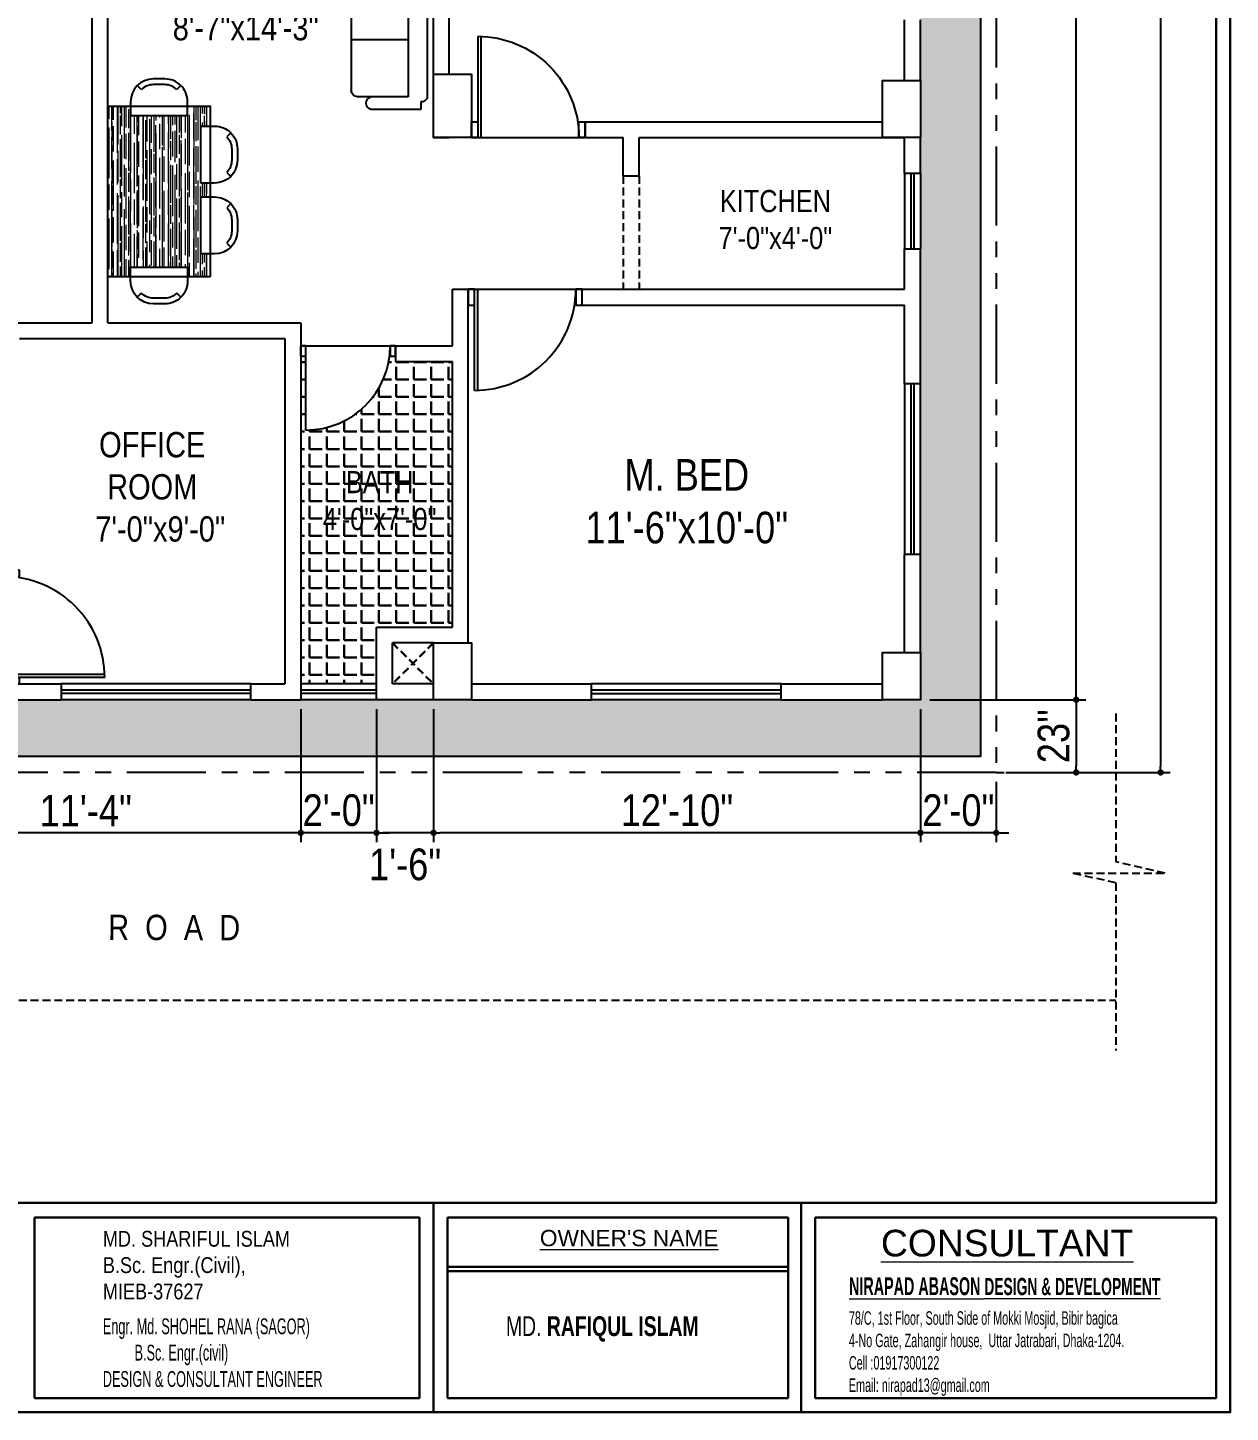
# Model space of a CAD drawing. Header units: inches. Extents: x -159432 to -126829, y -44881 to -40109.
# Drawn here: x -154448.5 to -154068.1, y -42638.3 to -42200.2 of the extents above; entities that cross this region are included whole.
import ezdxf

# ---------------------------------------------------------------- set-up
doc = ezdxf.new("R2010")
doc.units = ezdxf.units.IN
doc.header["$LTSCALE"] = 10
doc.header["$MEASUREMENT"] = 0
doc.header["$PDMODE"] = 34
doc.linetypes.add('HIDDEN', pattern=[0.375, 0.25, -0.125])
doc.linetypes.add('PHANTOMX2', pattern=[5, 2.5, -0.5, 0.5, -0.5, 0.5, -0.5])
doc.layers.get('0').update_dxf_attribs({"color": 140, "lineweight": 25})
doc.layers.get('Defpoints').update_dxf_attribs({"lineweight": 25})
for name, color, linetype, lineweight in [('BOUNDERY', 32, 'PHANTOMX2', 25), ('COLUM', 10, 'Continuous', 25), ('DIM', 6, 'Continuous', 25), ('door', 123, 'Continuous', 25), ('FUR', 161, 'Continuous', 25), ('FURNITURE', 77, 'Continuous', 25), ('H', 8, 'Continuous', 15), ('h2', 165, 'Continuous', 30), ('Layer1', 25, 'HIDDEN', 25), ('line', 134, 'Continuous', 30), ('TEXT', 6, 'Continuous', 25), ('TEXT 02', 7, 'Continuous', 9), ('wall', 7, 'Continuous', 25), ('win', 143, 'Continuous', 25)]:
    doc.layers.add(name, color=color, linetype=linetype, lineweight=lineweight)
doc.styles.add('222', font='arial.ttf')
doc.styles.add('AR8', font='swisscl.ttf', dxfattribs={"height": 10})
doc.styles.add('AREAL', font='arial.ttf')
doc.styles.add('arn', font='ARIALN.TTF')
doc.styles.add('style1', font='micross.ttf', dxfattribs={"height": 18})
doc.dimstyles.new('DIM', dxfattribs={"dimtxt": 10, "dimasz": 2, "dimexe": 3, "dimexo": 3, "dimgap": 2, "dimtad": 1, "dimdec": 1, "dimzin": 1, "dimdsep": 46, "dimlunit": 4, "dimtxsty": 'arn', "dimblk": 'DOT', "dimcen": 0.09, "dimclrd": 256, "dimclre": 256, "dimclrt": 256, "dimaunit": 1, "dimadec": 0, "dimazin": 0, "dimtfac": 1, "dimtdec": 1, "dimtix": 1, "dimtmove": 2, "dimatfit": 3, "dimldrblk": 'OPEN30', "dimfxl": 10, "dimtolj": 1, "dimtzin": 0, "dimlwd": -1, "dimlwe": -1, "dimarcsym": 0})

# ---------------------------------------------------------------- blocks, each defined once
blk = doc.blocks.new('D36')
at = {"layer": 'door'}
for p, q in [((27731.72, -1583.1), (27731.72, -1585.1)), ((27736.72, -1583.1), (27731.72, -1583.1)), ((27731.72, -1619.1), (27731.72, -1583.1)), ((27731.72, -1585.1), (27736.72, -1585.1)), ((27736.72, -1585.1), (27736.72, -1583.1)), ((27763.72, -1616.1), (27731.72, -1616.1)), ((27763.72, -1617.1), (27731.72, -1617.1)), ((27736.72, -1617.1), (27731.72, -1617.1)), ((27731.72, -1617.1), (27731.72, -1619.1)), ((27731.72, -1619.1), (27736.72, -1619.1)), ((27736.72, -1619.1), (27736.72, -1617.1))]:
    blk.add_line(p, q, dxfattribs=at)
at = {"layer": 'door', "linetype": 'ByBlock'}
blk.add_ellipse((27731.72, -1617.1), major_axis=(-22.63, -22.63), ratio=1, start_param=2.356194, end_param=3.926991, dxfattribs=at)
blk = doc.blocks.new('D1')
at = {"layer": 'door'}
for p, q in [((231942, 594723), (231942, 594673)), ((232042, 594723), (231942, 594723)), ((231942, 594673), (232042, 594673)), ((232042, 594673), (232042, 594723)), ((232742, 593873), (231942, 593873)), ((232042, 593873), (231942, 593873)), ((231942, 593873), (231942, 593823)), ((231942, 593823), (232042, 593823)), ((232042, 593823), (232042, 593873))]:
    blk.add_line(p, q, dxfattribs=at)
at = {"layer": 'door', "linetype": 'ByBlock'}
blk.add_arc((231942, 593873), 800, 0, 90, dxfattribs=at)
blk = doc.blocks.new('door')
at = {"layer": 'door'}
blk.add_line((-148358.38, -38071.49), (-148328.38, -38071.49), dxfattribs=at)
at = {"layer": 'door', "extrusion": (0, 0, -1), "xscale": 0.03333332273177803, "yscale": 0.03333332278998569, "zscale": -0.0333333227645894, "rotation": 90}
blk.add_blockref('D1', (168152.49, -45802.87), dxfattribs=at)
blk = doc.blocks.new('sf')
at = {"layer": 'FURNITURE'}
for p, q in [((-163437.22, -36082.66), (-163437.22, -36135.95)), ((-163435.22, -36078.95), (-163419.38, -36078.95)), ((-163435.22, -36078.95), (-163435.22, -36081.67)), ((-163431.22, -36082.95), (-163431.22, -36136.95)), ((-163431.22, -36082.95), (-163415.22, -36082.95)), ((-163413.22, -36084.95), (-163413.22, -36134.95)), ((-163431.22, -36100.95), (-163413.22, -36100.95)), ((-163431.22, -36118.95), (-163413.22, -36118.95)), ((-163437.22, -36135.95), (-163437.22, -36137.5)), ((-163435.22, -36138.57), (-163435.22, -36140.95)), ((-163431.22, -36136.95), (-163415.22, -36136.95)), ((-163435.22, -36140.95), (-163419.38, -36140.95))]:
    blk.add_line(p, q, dxfattribs=at)
for centre, radius, start, end in [((-163435.27, -36084.07), 2.41, 88.8308, 144.1588), ((-163420.1, -36080.95), 2.13, 289.8946, 70.1054), ((-163415.22, -36084.95), 2, 0, 90), ((-163415.22, -36134.95), 2, 270, 0), ((-163435.22, -36136.17), 2.4, 213.777, 270.037), ((-163420.1, -36138.95), 2.13, 289.8946, 70.1054)]:
    blk.add_arc(centre, radius, start, end, dxfattribs=at)
blk = doc.blocks.new('_Dot')
at = {"color": 0, "linetype": 'ByBlock', "lineweight": -2}
blk.add_line((-0.5, 0), (-1, 0), dxfattribs=at)
at = {"color": 0, "linetype": 'ByBlock', "const_width": 0.5}
blk.add_lwpolyline([(-0.25, 0, 1), (0.25, 0, 1)], format="xyb", close=True, dxfattribs=at)
blk = doc.blocks.new('*D470')
at = {"layer": 'Defpoints', "color": 0}
for p in [(-154166.16, -42412.83), (-154142.16, -42435.83), (-154116.88, -42435.83)]:
    blk.add_point(p, dxfattribs=at)
at = {"layer": 'DIM'}
for p, q in [((-154163.16, -42412.83), (-154113.88, -42412.83)), ((-154116.88, -42414.83), (-154116.88, -42433.83)), ((-154139.16, -42435.83), (-154113.88, -42435.83))]:
    blk.add_line(p, q, dxfattribs=at)
at = {"layer": 'DIM', "xscale": 2, "yscale": 2, "zscale": 2}
for p, rotation in [((-154116.88, -42412.83), 90), ((-154116.88, -42435.83), 270)]:
    blk.add_blockref('_Dot', p, dxfattribs=dict(at, rotation=rotation))
at = {"layer": 'DIM', "insert": (-154123.99, -42424.33), "char_height": 10, "attachment_point": 5, "rotation": 90, "style": 'arn'}
blk.add_mtext("\\A1;23''", dxfattribs=at)
blk = doc.blocks.new('_Open30')
at = {"color": 0, "linetype": 'ByBlock', "lineweight": -2}
for p, q in [((-1, 0.27), (0, 0)), ((0, 0), (-1, -0.27)), ((0, 0), (-1, 0))]:
    blk.add_line(p, q, dxfattribs=at)
blk = doc.blocks.new('*D471')
at = {"layer": 'Defpoints', "color": 0}
for p in [(-154142.16, -41787.83), (-154142.16, -42435.83), (-154090.18, -42435.83)]:
    blk.add_point(p, dxfattribs=at)
at = {"layer": 'DIM'}
for p, q in [((-154139.16, -41787.83), (-154087.18, -41787.83)), ((-154090.18, -41789.83), (-154090.18, -42433.83)), ((-154139.16, -42435.83), (-154087.18, -42435.83))]:
    blk.add_line(p, q, dxfattribs=at)
at = {"layer": 'DIM', "xscale": 2, "yscale": 2, "zscale": 2}
for p, rotation in [((-154090.18, -41787.83), 90), ((-154090.18, -42435.83), 270)]:
    blk.add_blockref('_Dot', p, dxfattribs=dict(at, rotation=rotation))
at = {"layer": 'DIM', "insert": (-154097.29, -42111.83), "char_height": 10, "attachment_point": 5, "rotation": 90, "style": 'arn'}
blk.add_mtext('\\A1;54\'-0"', dxfattribs=at)
blk = doc.blocks.new('*D475')
at = {"layer": 'Defpoints', "color": 0}
for p in [(-154166.16, -41836.83), (-154116.88, -41836.83), (-154166.16, -42412.83)]:
    blk.add_point(p, dxfattribs=at)
at = {"layer": 'DIM'}
for p, q in [((-154163.16, -41836.83), (-154113.88, -41836.83)), ((-154116.88, -42410.83), (-154116.88, -41838.83)), ((-154163.16, -42412.83), (-154113.88, -42412.83))]:
    blk.add_line(p, q, dxfattribs=at)
at = {"layer": 'DIM', "xscale": 2, "yscale": 2, "zscale": 2}
for p, rotation in [((-154116.88, -41836.83), 90), ((-154116.88, -42412.83), 270)]:
    blk.add_blockref('_Dot', p, dxfattribs=dict(at, rotation=rotation))
at = {"layer": 'DIM', "insert": (-154123.99, -42124.83), "char_height": 10, "attachment_point": 5, "rotation": 90, "style": 'arn'}
blk.add_mtext('\\A1;48\'-0"', dxfattribs=at)
blk = doc.blocks.new('*D484')
at = {"layer": 'Defpoints', "color": 0}
for p in [(-154166.16, -42412.83), (-154142.16, -42435.83), (-154166.16, -42454.93)]:
    blk.add_point(p, dxfattribs=at)
at = {"layer": 'DIM'}
for p, q in [((-154166.16, -42415.83), (-154166.16, -42457.93)), ((-154142.16, -42438.83), (-154142.16, -42457.93)), ((-154168.16, -42454.93), (-154170.16, -42454.93)), ((-154142.16, -42454.93), (-154166.16, -42454.93)), ((-154140.16, -42454.93), (-154138.16, -42454.93))]:
    blk.add_line(p, q, dxfattribs=at)
at = {"layer": 'DIM', "xscale": 2, "yscale": 2, "zscale": 2}
blk.add_blockref('_Dot', (-154166.16, -42454.93), dxfattribs=at)
at = {"layer": 'DIM', "xscale": 2, "yscale": 2, "zscale": 2, "rotation": 180}
blk.add_blockref('_Dot', (-154142.16, -42454.93), dxfattribs=at)
at = {"layer": 'DIM', "insert": (-154154.16, -42447.82), "char_height": 10, "attachment_point": 5, "style": 'arn'}
blk.add_mtext('\\A1;2\'-0"', dxfattribs=at)
blk = doc.blocks.new('*D485')
at = {"layer": 'Defpoints', "color": 0}
for p in [(-154320.16, -42412.83), (-154166.16, -42412.83), (-154320.16, -42454.93)]:
    blk.add_point(p, dxfattribs=at)
at = {"layer": 'DIM'}
for p, q in [((-154320.16, -42415.83), (-154320.16, -42457.93)), ((-154166.16, -42415.83), (-154166.16, -42457.93)), ((-154168.16, -42454.93), (-154318.16, -42454.93))]:
    blk.add_line(p, q, dxfattribs=at)
at = {"layer": 'DIM', "xscale": 2, "yscale": 2, "zscale": 2, "rotation": 180}
blk.add_blockref('_Dot', (-154320.16, -42454.93), dxfattribs=at)
at = {"layer": 'DIM', "xscale": 2, "yscale": 2, "zscale": 2}
blk.add_blockref('_Dot', (-154166.16, -42454.93), dxfattribs=at)
at = {"layer": 'DIM', "insert": (-154243.16, -42447.82), "char_height": 10, "attachment_point": 5, "style": 'arn'}
blk.add_mtext('\\A1;12\'-10"', dxfattribs=at)
blk = doc.blocks.new('*D486')
at = {"layer": 'Defpoints', "color": 0}
for p in [(-154338.16, -42412.83), (-154320.16, -42412.83), (-154338.16, -42454.93)]:
    blk.add_point(p, dxfattribs=at)
at = {"layer": 'DIM'}
for p, q in [((-154338.16, -42415.83), (-154338.16, -42457.93)), ((-154320.16, -42415.83), (-154320.16, -42457.93)), ((-154322.16, -42454.93), (-154336.16, -42454.93))]:
    blk.add_line(p, q, dxfattribs=at)
at = {"layer": 'DIM', "xscale": 2, "yscale": 2, "zscale": 2, "rotation": 180}
blk.add_blockref('_Dot', (-154338.16, -42454.93), dxfattribs=at)
at = {"layer": 'DIM', "xscale": 2, "yscale": 2, "zscale": 2}
blk.add_blockref('_Dot', (-154320.16, -42454.93), dxfattribs=at)
at = {"layer": 'DIM', "insert": (-154329.14, -42464.98), "char_height": 10, "attachment_point": 5, "style": 'arn'}
blk.add_mtext('\\A1;1\'-6"', dxfattribs=at)
blk = doc.blocks.new('*D487')
at = {"layer": 'Defpoints', "color": 0}
for p in [(-154362.16, -42412.83), (-154338.16, -42412.83), (-154362.16, -42454.93)]:
    blk.add_point(p, dxfattribs=at)
at = {"layer": 'DIM'}
for p, q in [((-154362.16, -42415.83), (-154362.16, -42457.93)), ((-154338.16, -42415.83), (-154338.16, -42457.93)), ((-154364.16, -42454.93), (-154366.16, -42454.93)), ((-154338.16, -42454.93), (-154362.16, -42454.93)), ((-154336.16, -42454.93), (-154334.16, -42454.93))]:
    blk.add_line(p, q, dxfattribs=at)
at = {"layer": 'DIM', "xscale": 2, "yscale": 2, "zscale": 2}
blk.add_blockref('_Dot', (-154362.16, -42454.93), dxfattribs=at)
at = {"layer": 'DIM', "xscale": 2, "yscale": 2, "zscale": 2, "rotation": 180}
blk.add_blockref('_Dot', (-154338.16, -42454.93), dxfattribs=at)
at = {"layer": 'DIM', "insert": (-154350.16, -42447.82), "char_height": 10, "attachment_point": 5, "style": 'arn'}
blk.add_mtext('\\A1;2\'-0"', dxfattribs=at)
blk = doc.blocks.new('*D488')
at = {"layer": 'Defpoints', "color": 0}
for p in [(-154362.16, -42412.83), (-154498.16, -42435.83), (-154498.16, -42454.93)]:
    blk.add_point(p, dxfattribs=at)
at = {"layer": 'DIM'}
for p, q in [((-154362.16, -42415.83), (-154362.16, -42457.93)), ((-154498.16, -42438.83), (-154498.16, -42457.93)), ((-154364.16, -42454.93), (-154496.16, -42454.93))]:
    blk.add_line(p, q, dxfattribs=at)
at = {"layer": 'DIM', "xscale": 2, "yscale": 2, "zscale": 2, "rotation": 180}
blk.add_blockref('_Dot', (-154498.16, -42454.93), dxfattribs=at)
at = {"layer": 'DIM', "xscale": 2, "yscale": 2, "zscale": 2}
blk.add_blockref('_Dot', (-154362.16, -42454.93), dxfattribs=at)
at = {"layer": 'DIM', "insert": (-154430.16, -42447.91), "char_height": 10, "attachment_point": 5, "style": 'arn'}
blk.add_mtext('\\A1;11\'-4"', dxfattribs=at)

msp = doc.modelspace()

# ---------------------------------------------------------------- hatches: boundary and pattern name
at = {"layer": 'H'}
h = msp.add_hatch(dxfattribs=at)
h.set_pattern_fill('GRASS', color=3, scale=5, style=0)
h.set_pattern_definition([(90, (-2707.9272, 0), (-3.535533905, 3.535533905), [0.9375, -6.13356781]), (45, (-2707.927, 0), (-3.5355339, 3.5355339), [0.9375, -4.0625]), (135, (-2707.927, 0), (-3.5355339, -3.5355339), [0.9375, -4.0625])])
h.paths.add_polyline_path([(-154166.16309, -42312.82783), (-154166.16309, -42366.82783), (-154166.16309, -42397.82784), (-154166.16309, -42412.82784), (-154178.16309, -42412.82784), (-154210.16309, -42412.82783), (-154270.16309, -42412.82783), (-154308.16309, -42412.82783), (-154320.16309, -42412.82783), (-154338.16309, -42412.82783), (-154362.16309, -42412.82783), (-154377.9123, -42412.82783), (-154437.9123, -42412.82783), (-154486.16309, -42412.82783), (-154498.16309, -42412.82783, 0.236805474), (-154490.22693, -42430.82783), (-154147.16309, -42430.82783), (-154147.16309, -42111.82783), (-154166.16309, -42111.82783), (-154166.16309, -42137.73386), (-154166.16309, -42197.71305), (-154166.16309, -42216.94042), (-154166.16309, -42234.94042), (-154166.16309, -42246.36566), (-154166.16309, -42270.11754)])
h = msp.add_hatch(dxfattribs=at)
h.set_pattern_fill('AR-RROOF', color=256, scale=2, angle=90, style=0)
h.set_pattern_definition([(90, (-4505.8795, 0), (-2, 4.4), [30, -4, 10, -2]), (90, (-4506.8795, 2.66), (-2.66, -2), [6, -0.66, 12, -1.5]), (90, (-4507.5795, 1), (-1.34, 10.4), [16, -2.8, 8, -2])])
h.paths.add_polyline_path([(-154393.76309, -42231.35851), (-154390.76309, -42231.35851), (-154390.76309, -42224.99338), (-154397.96309, -42224.99338), (-154397.96309, -42227.99338), (-154415.96309, -42227.99338), (-154415.96309, -42224.99338), (-154423.16309, -42224.99338), (-154423.16309, -42278.99338), (-154415.96309, -42278.99338), (-154415.96309, -42275.99338), (-154397.96309, -42275.99338), (-154397.96309, -42278.99338), (-154390.76309, -42278.99338), (-154390.76309, -42271.76579), (-154393.76309, -42271.76579), (-154393.76309, -42253.76579), (-154390.76309, -42253.76579), (-154390.76309, -42249.35851), (-154393.76309, -42249.35851)])
at = {"layer": 'h2'}
h = msp.add_hatch(dxfattribs=at)
h.set_pattern_fill('ANGLE', color=256, scale=20, style=0)
h.set_pattern_definition([(0, (-2707.927, 0), (0, 5.5), [4, -1.5]), (90, (-2707.927, 0), (-5.5, 3e-16), [4, -1.5])])
edge = h.paths.add_edge_path()
edge.add_line((-154314.16309, -42305.82783), (-154332.16309, -42305.82783))
edge.add_line((-154332.16309, -42305.82783), (-154332.16309, -42304.16116))
edge.add_line((-154332.16309, -42304.16116), (-154333.82975, -42304.16116))
edge.add_line((-154333.82975, -42304.16116), (-154333.82975, -42300.82783))
edge.add_ellipse((-154360.49641, -42300.82783), major_axis=(-26.66666, 0.00043), ratio=0.999999998, start_angle=90.0009156, end_angle=180.0009156, ccw=False)
edge.add_line((-154360.49641, -42327.49449), (-154360.49641, -42304.16116))
edge.add_line((-154360.49641, -42304.16116), (-154362.16309, -42304.16116))
edge.add_line((-154362.16309, -42304.16116), (-154362.16309, -42407.82783))
edge.add_line((-154362.16309, -42407.82783), (-154338.16309, -42407.82783))
edge.add_line((-154338.16309, -42407.82783), (-154338.16309, -42389.82783))
edge.add_line((-154338.16309, -42389.82783), (-154314.16309, -42389.82783))
edge.add_line((-154314.16309, -42389.82783), (-154314.16309, -42305.82783))
h.paths.add_polyline_path([(-154356.69473, -42338.67678), (-154317.70769, -42338.67678), (-154317.70769, -42360.99147), (-154356.69473, -42360.99147)], flags=24)

# ---------------------------------------------------------------- linework, layer by layer
at = {"layer": 'BOUNDERY'}
msp.add_lwpolyline([(-154658.16309, -41787.82783), (-154142.16309, -41787.82783), (-154142.16309, -42435.82783), (-154658.16309, -42435.82783)], close=True, dxfattribs=at)
at = {"layer": 'COLUM'}
for points in [[(-154320.16309, -42214.94042), (-154308.16309, -42214.94042), (-154308.16309, -42234.94042), (-154320.16309, -42234.94042), (-154320.16309, -42214.94042)], [(-154166.16309, -42216.94042), (-154166.16309, -42234.94042), (-154178.16309, -42234.94042), (-154178.16309, -42216.94042), (-154166.16309, -42216.94042)], [(-154320.16309, -42394.82783), (-154308.16309, -42394.82783), (-154308.16309, -42412.82783), (-154320.16309, -42412.82783), (-154320.16309, -42394.82783)], [(-154166.16309, -42397.82784), (-154166.16309, -42412.82784), (-154178.16309, -42412.82784), (-154178.16309, -42397.82784), (-154166.16309, -42397.82784)]]:
    msp.add_lwpolyline(points, dxfattribs=at)
at = {"layer": 'door', "linetype": 'HIDDEN'}
for p, q in [((-154260.16309, -42247.053), (-154260.16309, -42282.94042)), ((-154255.16309, -42247.053), (-154255.16309, -42282.94042))]:
    msp.add_line(p, q, dxfattribs=at)
at = {"layer": 'FUR'}
for p, q in [((-154412.58146, -42219.79722), (-154413.85426, -42218.52443)), ((-154405.16309, -42216.4156), (-154408.76309, -42216.4156)), ((-154405.16309, -42218.2156), (-154408.76309, -42218.2156)), ((-154400.07192, -42218.52443), (-154401.34471, -42219.79722)), ((-154415.96309, -42223.6156), (-154415.96309, -42227.99338)), ((-154397.96309, -42227.99338), (-154397.96309, -42223.6156)), ((-154415.96309, -42227.99338), (-154397.96309, -42227.99338)), ((-154393.76309, -42231.35851), (-154389.3853, -42231.35851)), ((-154393.76309, -42249.35851), (-154393.76309, -42231.35851)), ((-154384.29414, -42233.46734), (-154385.56693, -42234.74014)), ((-154383.9853, -42238.55851), (-154383.9853, -42242.15851)), ((-154382.1853, -42238.55851), (-154382.1853, -42242.15851)), ((-154385.56693, -42245.97689), (-154384.29414, -42247.24968)), ((-154389.3853, -42249.35851), (-154393.76309, -42249.35851)), ((-154393.76309, -42253.76579), (-154389.3853, -42253.76579)), ((-154393.76309, -42271.76579), (-154393.76309, -42253.76579)), ((-154384.29414, -42255.87463), (-154385.56693, -42257.14742)), ((-154383.9853, -42260.96579), (-154383.9853, -42264.56579)), ((-154382.1853, -42260.96579), (-154382.1853, -42264.56579)), ((-154389.3853, -42271.76579), (-154393.76309, -42271.76579)), ((-154385.56693, -42268.38417), (-154384.29414, -42269.65696)), ((-154415.96309, -42280.37116), (-154415.96309, -42275.99338)), ((-154415.96309, -42275.99338), (-154397.96309, -42275.99338)), ((-154397.96309, -42275.99338), (-154397.96309, -42280.37116)), ((-154412.58146, -42284.18954), (-154413.85426, -42285.46233)), ((-154405.16309, -42285.77116), (-154408.76309, -42285.77116)), ((-154400.07192, -42285.46233), (-154401.34471, -42284.18954)), ((-154405.16309, -42287.57116), (-154408.76309, -42287.57116))]:
    msp.add_line(p, q, dxfattribs=at)
msp.add_lwpolyline([(-154390.76309, -42278.99338), (-154423.16309, -42278.99338), (-154423.16309, -42224.99338), (-154390.76309, -42224.99338)], close=True, dxfattribs=at)
for centre, major_axis, start_param, end_param in [((-154408.76309, -42223.6156), (-5.09117, 5.09117), -0.785398163, 0.785398163), ((-154408.76309, -42223.6156), (3.81838, 3.81838), 0.785398163, 1.570796327), ((-154405.16309, -42223.6156), (5.09117, 5.09117), 5.497787144, 7.068583471), ((-154405.16309, -42223.6156), (-3.81838, 3.81838), -1.570796327, -0.785398163)]:
    msp.add_ellipse(centre, major_axis=major_axis, ratio=1, start_param=start_param, end_param=end_param, dxfattribs=at)
at = {"layer": 'FUR', "extrusion": (0, 0, -1)}
for centre, major_axis, start_param, end_param in [((-154389.3853, -42238.55851), (5.09117, 5.09117), 5.497787144, 7.068583471), ((-154389.3853, -42238.55851), (3.81838, -3.81838), -1.570796327, -0.785398163), ((-154389.3853, -42242.15851), (5.09117, -5.09117), -0.785398163, 0.785398163), ((-154389.3853, -42242.15851), (3.81838, 3.81838), 0.785398163, 1.570796327), ((-154389.3853, -42260.96579), (5.09117, 5.09117), 5.497787144, 7.068583471), ((-154389.3853, -42260.96579), (3.81838, -3.81838), -1.570796327, -0.785398163), ((-154389.3853, -42264.56579), (5.09117, -5.09117), -0.785398163, 0.785398163), ((-154389.3853, -42264.56579), (3.81838, 3.81838), 0.785398163, 1.570796327), ((-154408.76309, -42280.37116), (-5.09117, -5.09117), -0.785398163, 0.785398163), ((-154405.16309, -42280.37116), (5.09117, -5.09117), 5.497787144, 7.068583471), ((-154408.76309, -42280.37116), (3.81838, -3.81838), 0.785398163, 1.570796327), ((-154405.16309, -42280.37116), (-3.81838, -3.81838), -1.570796327, -0.785398163)]:
    msp.add_ellipse(centre, major_axis=major_axis, ratio=1, start_param=start_param, end_param=end_param, dxfattribs=at)
at = {"layer": 'h2', "linetype": 'HIDDEN'}
for p, q in [((-154333.16309, -42394.82783), (-154320.16309, -42407.82783)), ((-154320.16309, -42394.82783), (-154333.16309, -42407.82783))]:
    msp.add_line(p, q, dxfattribs=at)
at = {"layer": 'Layer1'}
for p, q in [((-154104.30505, -42417.17094), (-154104.30505, -42464.11897)), ((-154142.16309, -42435.82783), (-154104.30505, -42435.82783)), ((-154104.30505, -42470.77573), (-154104.30505, -42523.83367)), ((-154706.3398, -42507.90357), (-154104.30505, -42507.90357))]:
    msp.add_line(p, q, dxfattribs=at)
msp.add_lwpolyline([(-154104.30505, -42470.77573), (-154117.97245, -42467.72815), (-154088.71911, -42467.72815), (-154104.30505, -42464.11897)], dxfattribs=at)
at = {"layer": 'line'}
for p, q in [((-154749.27047, -42571.95265), (-154072.65015, -42571.95265)), ((-154320.16974, -42638.26387), (-154320.16974, -42571.95265)), ((-154203.8458, -42638.26387), (-154203.8458, -42571.95265)), ((-154446.39725, -42608.44588), (-154446.39725, -42576.61434)), ((-154446.39725, -42576.61434), (-154324.59558, -42576.61434)), ((-154324.59558, -42609.73369), (-154324.59558, -42576.61434)), ((-154315.7439, -42608.44588), (-154315.7439, -42576.61434)), ((-154315.7439, -42576.61434), (-154208.02576, -42576.61434)), ((-154208.02576, -42633.75655), (-154208.02576, -42576.61434)), ((-154199.41995, -42576.61434), (-154072.65015, -42576.61434)), ((-154199.41995, -42633.75655), (-154199.41995, -42576.61434)), ((-154315.7439, -42592.28908), (-154208.02576, -42592.28908)), ((-154315.7439, -42593.57689), (-154208.02576, -42593.57689)), ((-154446.39725, -42633.75655), (-154446.39725, -42608.44588)), ((-154315.7439, -42633.75655), (-154315.7439, -42608.44588))]:
    msp.add_line(p, q, dxfattribs=at)
msp.add_lwpolyline([(-154753.7778, -41607.40287), (-154753.7778, -42638.26387), (-154068.14282, -42638.26387), (-154068.14282, -41607.40287)], close=True, dxfattribs=at)
for points in [[(-154072.65015, -42571.95265), (-154072.65015, -41611.9102), (-154749.27047, -41611.9102), (-154749.27047, -42571.95265)], [(-154199.41995, -42633.75655), (-154072.65015, -42633.75655), (-154072.65015, -42576.61434)], [(-154446.39725, -42633.75655), (-154324.59558, -42633.75655), (-154324.59558, -42609.73369)], [(-154315.7439, -42633.75655), (-154208.02576, -42633.75655)]]:
    msp.add_lwpolyline(points, dxfattribs=at)
at = {"layer": 'wall', "ltscale": 0.5}
for p, q in [((-154320.16309, -42214.94042), (-154320.16309, -42123.32783)), ((-154315.16309, -42214.94042), (-154315.16309, -42120.82783)), ((-154171.16309, -42216.94042), (-154171.16309, -42197.71305)), ((-154260.16309, -42246.94042), (-154260.16309, -42234.94042)), ((-154255.16309, -42246.94042), (-154255.16309, -42234.94042)), ((-154171.16309, -42246.36566), (-154171.16309, -42234.94042)), ((-154166.16309, -42246.36566), (-154166.16309, -42234.94042)), ((-154171.16309, -42282.94042), (-154171.16309, -42270.11754)), ((-154166.16309, -42312.82783), (-154166.16309, -42270.11754)), ((-154314.16309, -42300.82783), (-154314.16309, -42282.94042)), ((-154309.16309, -42394.82783), (-154309.16309, -42282.94042)), ((-154309.16309, -42394.82783), (-154309.16309, -42282.94042)), ((-154273.16309, -42287.94042), (-154273.16309, -42282.94042)), ((-154171.16309, -42312.82783), (-154171.16309, -42287.94042)), ((-154314.16309, -42389.82783), (-154314.16309, -42305.82783)), ((-154171.16309, -42397.82784), (-154171.16309, -42366.82783)), ((-154166.16309, -42397.82784), (-154166.16309, -42366.82783)), ((-154338.16309, -42412.82783), (-154338.16309, -42389.82783)), ((-154333.16309, -42407.82783), (-154333.16309, -42394.82783))]:
    msp.add_line(p, q, dxfattribs=at)
at = {"layer": 'wall'}
for p, q in [((-154428.16309, -42293.58914), (-154428.16309, -42165.82783)), ((-154423.16309, -42293.58914), (-154423.16309, -42165.82783)), ((-154166.16309, -42216.94042), (-154166.16309, -42197.71305)), ((-154272.16309, -42229.94042), (-154178.16309, -42229.94042)), ((-154272.16309, -42234.94042), (-154272.16309, -42229.94042)), ((-154320.16309, -42234.94042), (-154315.16309, -42234.94042)), ((-154272.16309, -42234.94042), (-154260.16309, -42234.94042)), ((-154255.16309, -42234.94042), (-154171.16309, -42234.94042)), ((-154166.16309, -42246.36566), (-154171.16309, -42246.36566)), ((-154260.16309, -42247.053), (-154255.16309, -42247.053)), ((-154171.16309, -42270.11754), (-154166.16309, -42270.11754)), ((-154314.16309, -42282.94042), (-154309.16309, -42282.94042)), ((-154273.16309, -42282.94042), (-154171.16309, -42282.94042)), ((-154273.16309, -42287.94042), (-154171.16309, -42287.94042)), ((-154456.16309, -42293.58914), (-154428.16309, -42293.58914)), ((-154423.16309, -42293.58914), (-154362.16309, -42293.58914)), ((-154362.16309, -42293.58914), (-154362.16309, -42412.82783)), ((-154451.16309, -42298.58914), (-154367.16309, -42298.58914)), ((-154367.16309, -42298.58914), (-154367.16309, -42407.82783)), ((-154332.16309, -42300.82783), (-154332.16309, -42305.82783)), ((-154332.16309, -42300.82783), (-154314.16309, -42300.82783)), ((-154332.16309, -42305.82783), (-154314.16309, -42305.82783)), ((-154166.16309, -42312.82783), (-154171.16309, -42312.82783)), ((-154166.16309, -42366.82783), (-154171.16309, -42366.82783)), ((-154338.16309, -42389.82783), (-154314.16309, -42389.82783)), ((-154320.16309, -42394.82783), (-154333.16309, -42394.82783)), ((-154486.16309, -42407.82783), (-154437.9123, -42407.82783)), ((-154437.9123, -42407.82783), (-154437.9123, -42412.82783)), ((-154377.9123, -42412.82783), (-154377.9123, -42407.82783)), ((-154377.9123, -42407.82783), (-154367.16309, -42407.82783)), ((-154320.16309, -42407.82783), (-154333.16309, -42407.82783)), ((-154308.16309, -42407.82783), (-154270.16309, -42407.82783)), ((-154270.16309, -42412.82783), (-154270.16309, -42407.82783)), ((-154270.16309, -42412.82783), (-154270.16309, -42407.82783)), ((-154210.16309, -42407.82783), (-154178.16309, -42407.82783)), ((-154210.16309, -42412.82783), (-154210.16309, -42407.82783)), ((-154210.16309, -42412.82783), (-154210.16309, -42407.82783)), ((-154486.16309, -42412.82783), (-154437.9123, -42412.82783)), ((-154377.9123, -42412.82783), (-154362.16309, -42412.82783)), ((-154320.16309, -42412.82783), (-154338.16309, -42412.82783)), ((-154308.16309, -42412.82783), (-154270.16309, -42412.82783)), ((-154210.16309, -42412.82783), (-154178.16309, -42412.82783))]:
    msp.add_line(p, q, dxfattribs=at)
at = {"layer": 'wall', "ltscale": 0.5}
msp.add_lwpolyline([(-154630.09924, -42430.82783), (-154653.16309, -42430.82783), (-154653.16309, -41792.82783), (-154147.16309, -41792.82783), (-154147.16309, -42430.82783), (-154490.22693, -42430.82783)], dxfattribs=at)
at = {"layer": 'win'}
for p, q in [((-154171.16309, -42246.36566), (-154171.16309, -42270.11754)), ((-154169.16309, -42246.36566), (-154169.16309, -42270.11754)), ((-154168.16309, -42270.11754), (-154168.16309, -42246.36566)), ((-154166.16309, -42246.36566), (-154166.16309, -42270.11754)), ((-154171.16309, -42312.82783), (-154171.16309, -42366.82783)), ((-154169.16309, -42312.82783), (-154169.16309, -42366.82783)), ((-154168.16309, -42366.82783), (-154168.16309, -42312.82783)), ((-154166.16309, -42366.82783), (-154166.16309, -42312.82783)), ((-154377.9123, -42407.82783), (-154437.9123, -42407.82783)), ((-154338.16309, -42407.82783), (-154362.16309, -42407.82783)), ((-154210.16309, -42407.82783), (-154270.16309, -42407.82783)), ((-154210.16309, -42407.82783), (-154270.16309, -42407.82783)), ((-154377.9123, -42409.82783), (-154437.9123, -42409.82783)), ((-154377.9123, -42410.82783), (-154437.9123, -42410.82783)), ((-154377.9123, -42412.82783), (-154437.9123, -42412.82783)), ((-154338.16309, -42409.82783), (-154362.16309, -42409.82783)), ((-154338.16309, -42410.82783), (-154362.16309, -42410.82783)), ((-154338.16309, -42412.82783), (-154362.16309, -42412.82783)), ((-154210.16309, -42409.82783), (-154270.16309, -42409.82783)), ((-154210.16309, -42409.82783), (-154270.16309, -42409.82783)), ((-154270.16309, -42410.82783), (-154210.16309, -42410.82783)), ((-154270.16309, -42410.82783), (-154210.16309, -42410.82783)), ((-154210.16309, -42412.82783), (-154270.16309, -42412.82783))]:
    msp.add_line(p, q, dxfattribs=at)

# ---------------------------------------------------------------- block references
at = {"layer": 'door', "xscale": -1, "rotation": 270}
msp.add_blockref('D36', (-152689.0592, -69966.6598), dxfattribs=at)
at = {"layer": 'door', "rotation": 270}
msp.add_blockref('D36', (-152690.0592, -14551.22104), dxfattribs=at)
at = {"layer": 'door'}
msp.add_blockref('D36', (-182187.88247, -40788.72395), dxfattribs=at)
at = {"layer": 'FURNITURE', "xscale": -1}
msp.add_blockref('sf', (-317759.38467, -6085.12229), dxfattribs=at)
at = {"layer": 'wall', "xscale": -1, "rotation": 180}
msp.add_blockref('door', (-6003.7863, -80372.31519), dxfattribs=at)

# ---------------------------------------------------------------- texts
at = {"layer": 'TEXT', "style": 'arn'}
for s, insert, char_height, width, attachment_point in [('\\A1;\\pt90;DRAWING\\P/DINING \\P\\ptz;8\'-7"x14\'-3"', (-154379.55156, -42169.53731), 8, 46.1045566, 2), ('\\A1;KITCHEN\\P7\'-0"x4\'-0"', (-154212.02073, -42270.33382), 7, 35.9533561, 8), ('\\A1;OFFICE\\PROOM\\P  7\'-0"x9\'-0"', (-154409.13436, -42328.12578), 8, 46.1209277, 2), ('\\A1;M. BED  \\P11\'-6"x10\'-0"', (-154240.06484, -42336.67105), 10, 63.6675307, 2), ('\\A1;BATH\\P4\'-0"x7\'-0"', (-154337.20121, -42359.24147), 7, 36.1491269, 8)]:
    msp.add_mtext(s, dxfattribs=dict(at, insert=insert, char_height=char_height, width=width, attachment_point=attachment_point))
at = {"layer": 'TEXT', "ltscale": 10, "insert": (-154402.20804, -42488.98681), "char_height": 8, "width": 198.8958254, "attachment_point": 8, "rotation": 359.8154369, "style": 'arn'}
msp.add_mtext('\\A1;R^I^IO^I^IA^I^ID', dxfattribs=at)
at = {"layer": 'TEXT 02', "attachment_point": 1}
for s, insert, char_height, width, style in [('{\\fArial Narrow|b0|i0|c0|p34;MD. SHARIFUL ISLAM\\PB.Sc. Engr.(Civil),\\PMIEB-37627}', (-154424.74539, -42580.86066), 5, 109.9404186, '222'), ("{\\fSwis721 Lt BT|b0|i0|c0|p34;\\L\\C0;OWNER'S NAME}", (-154286.52584, -42580.55401), 5.1471483, 54.9413387, '222'), ('\\pt1.387;{\\fArial|b0|i0|c0|p34;\\L\\C7;CONSULTANT}', (-154178.63466, -42580.52218), 8.4306871, 55.8796066, 'AR8'), ('{\\fArial Narrow|b0|i0|c0|p34;\\W0.7;Engr. Md. SHOHEL RANA (SAGOR)\\P         B.Sc. Engr.(civil)  \\PDESIGN & CONSULTANT ENGINEER  }', (-154424.74539, -42608.55209), 5, 109.9404186, '222'), ('{\\fArial|b0|i0|c161|p34;\\W0.7;MD.\\fArial|b1|i0|c0|p34; RAFIQUL ISLAM}', (-154297.24751, -42607.86509), 6.2675429, 89.1288909, 'AREAL')]:
    msp.add_mtext(s, dxfattribs=dict(at, insert=insert, char_height=char_height, width=width, style=style))
at = {"layer": 'TEXT 02', "color": 1, "insert": (-154188.72702, -42595.53846), "char_height": 6.12779451, "width": 156.0059812, "attachment_point": 1, "style": 'AR8'}
msp.add_mtext('\\pt1.04;{\\fArial Narrow|b1|i0|c0|p34;\\H0.9231x;\\W0.7;\\LNIRAPAD ABASON\\fArial Narrow|b0|i0|c0|p34;\\H0.965x; \\fArial Narrow|b1|i0|c0|p34;DESIGN & DEVELOPMENT}', dxfattribs=at)
at = {"layer": 'TEXT 02', "color": 3, "insert": (-154188.77936, -42606.30695), "char_height": 4.2497646, "width": 117.1939102, "attachment_point": 1, "style": 'style1'}
msp.add_mtext('{\\fArial Narrow|b0|i0|c0|p34;\\W0.7;78/C, 1st Floor, South Side of Mokki Mosjid, Bibir bagica\\P4-No Gate, Zahangir house,  Uttar Jatrabari, Dhaka-1204. \\PCell :01917300122 \\PEmail: nirapad13@gmail.com}', dxfattribs=at)

# ---------------------------------------------------------------- dimensions: what is measured, and where the dimension line sits
at = {"layer": 'DIM'}
for base, p1, p2, picture, middle in [((-154090.18098, -42435.82783), (-154142.16309, -41787.82783), (-154142.16309, -42435.82783), '*D471', (-154097.28671, -42111.82783)), ((-154116.88168, -41836.82783), (-154166.16309, -42412.82784), (-154166.16309, -41836.82783), '*D475', (-154123.98741, -42124.82783))]:
    dim = msp.add_linear_dim(base=base, p1=p1, p2=p2, angle=90, dimstyle='DIM', dxfattribs=at)
    dim.commit()
    dim.dimension.update_dxf_attribs({"geometry": picture, "text_midpoint": middle})
for base, p1, p2, picture, middle in [((-154498.16309, -42454.93005), (-154362.16309, -42412.82783), (-154498.16309, -42435.82783), '*D488', (-154430.16309, -42447.90958)), ((-154362.16309, -42454.93005), (-154338.16309, -42412.82783), (-154362.16309, -42412.82783), '*D487', (-154350.16309, -42447.82432)), ((-154320.16309, -42454.93005), (-154166.16309, -42412.82784), (-154320.16309, -42412.82783), '*D485', (-154243.16309, -42447.82432)), ((-154166.16309, -42454.93005), (-154142.16309, -42435.82783), (-154166.16309, -42412.82784), '*D484', (-154154.16309, -42447.82432))]:
    dim = msp.add_linear_dim(base=base, p1=p1, p2=p2, dimstyle='DIM', dxfattribs=at)
    dim.commit()
    dim.dimension.update_dxf_attribs({"geometry": picture, "text_midpoint": middle})
dim = msp.add_linear_dim(base=(-154338.16309, -42454.93005), p1=(-154320.16309, -42412.82783), p2=(-154338.16309, -42412.82783), dimstyle='DIM', dxfattribs=at)
dim.commit()
dim.dimension.update_dxf_attribs({"geometry": '*D486', "text_midpoint": (-154329.14092, -42464.97686), "dimtype": 160})
dim = msp.add_linear_dim(base=(-154116.88168, -42435.82783), p1=(-154166.16309, -42412.82784), p2=(-154142.16309, -42435.82783), angle=90, text="23''", dimstyle='DIM', dxfattribs=at)
dim.commit()
dim.dimension.update_dxf_attribs({"geometry": '*D470', "text_midpoint": (-154123.98741, -42424.32783)})

doc.saveas('drawing.dxf')
